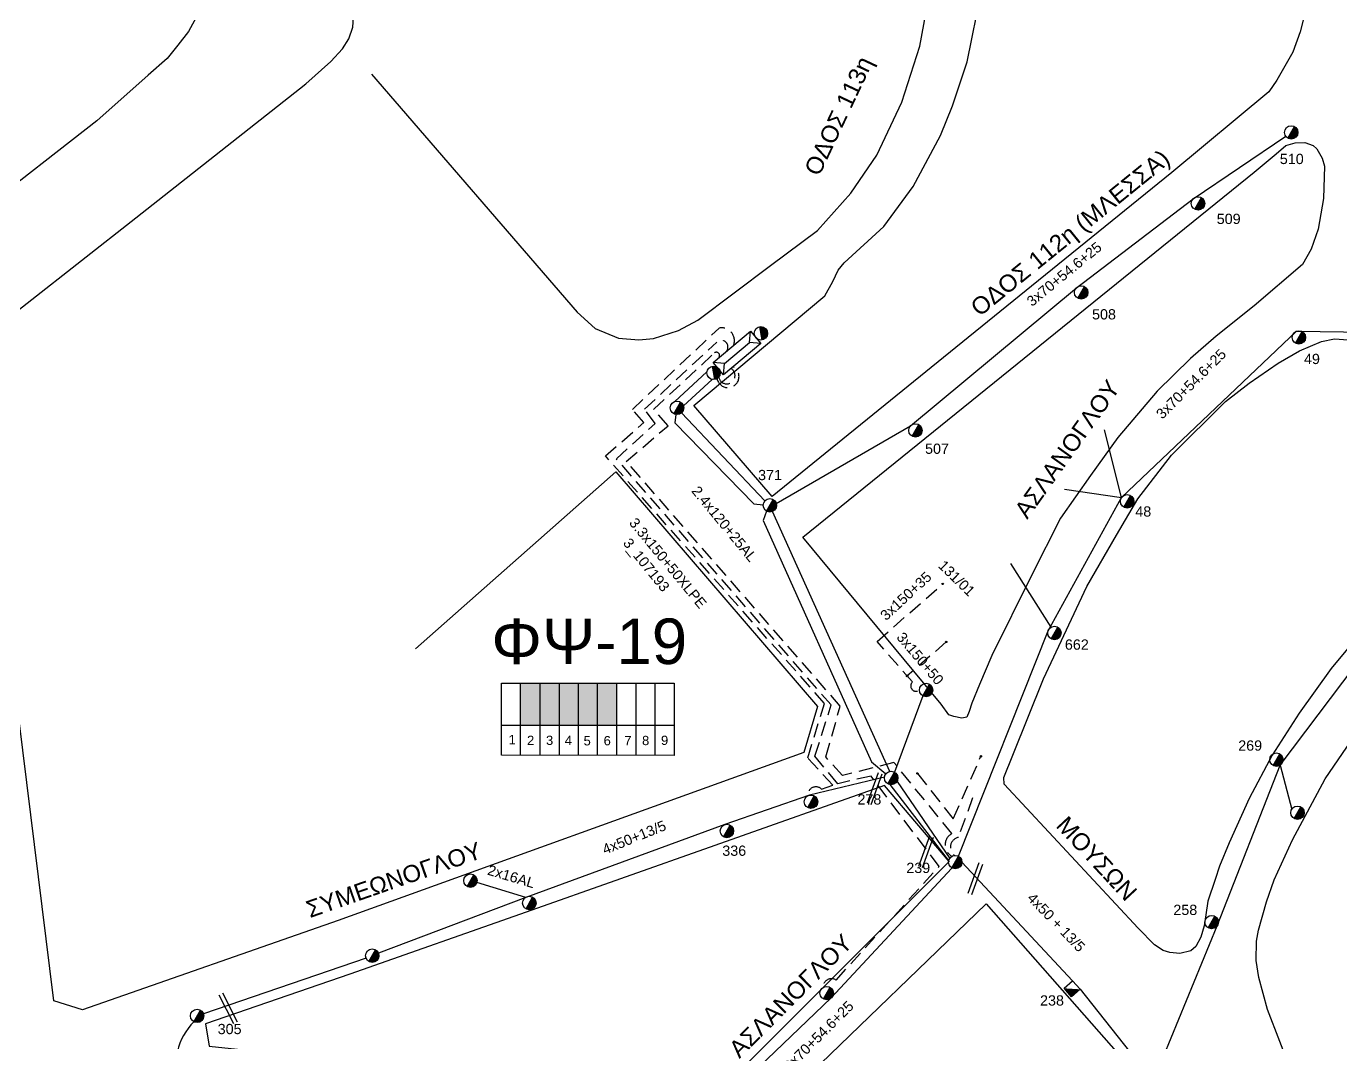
# Model space of a CAD drawing. Header units: millimetres. Extents: x 1421 to 10994, y 848 to 1896.
# Drawn here: x 9232.8 to 9463.7, y 1162.6 to 1341.1 of the extents above; entities that cross this region are included whole.
import ezdxf
from ezdxf.enums import TextEntityAlignment as Align

# ---------------------------------------------------------------- set-up
doc = ezdxf.new("R2010")
doc.units = ezdxf.units.MM
doc.linetypes.add('DASHED', pattern=[19.05, 12.7, -6.35])
for name, color, linetype, lineweight in [('2x16AL', 7, 'Continuous', 30), ('3x150+35', 7, 'DASHED', 30), ('3x150+50 XLPE', 7, 'SYN_LINE', 30), ('3x70+54.6+25 AL', 7, 'SYN_LINE', 30), ('4x120+25 AL', 7, 'SYN_LINE', 30), ('4x50 + 13_5', 7, 'SYN_LINE', 30), ('4x50+16', 7, 'Continuous', 30), ('4x6', 7, 'SYN_LINE', 30), ('Άγνωστα', 7, 'Continuous', 30), ('Καλώδια ΧΤ   3x150AL+50CU', 7, 'DASHED', 30)]:
    doc.layers.add(name, color=color, linetype=linetype, lineweight=lineweight)
for name, color, linetype in [('Pillar OTE', 7, 'Continuous'), ('TEXT ΚΑΛΩΔΙΩΝ', 7, 'Continuous'), ('Επιγραφές - Σχήματα', 7, 'Continuous'), ('ΝΕΚΡΟ', 7, 'DASHED'), ('Στύλος ΦΜ', 7, 'Continuous'), ('Στύλος ΦΜ @ 1', 7, 'Continuous'), ('Συνδέσεις', 7, 'Continuous'), ('Τομή', 7, 'Continuous'), ('Υποσταθμός εναέριος 2 στύλων', 7, 'Continuous'), ('Υποσταθμός πόλεως', 7, 'Continuous'), ('Υπόβαθρο ΔΕΗ', 7, 'Continuous')]:
    doc.layers.add(name, color=color, linetype=linetype)
doc.styles.add('arial', font='arial.ttf', dxfattribs={"height": 3})
doc.styles.get("Standard").update_dxf_attribs({"font": 'arial.ttf', "height": 1.8})
doc.linetypes.add('SYN_LINE', pattern='A,0.5,-0.0001,["/\\/\\/\\/",Standard,S=0.1,R=0,X=0,Y=-0.05],-0.25', length=0.7501)

# ---------------------------------------------------------------- blocks, each defined once
blk = doc.blocks.new('ΥΠΟΣΤΑΘΜΟΣ ΕΝΑΕΡΙΟΣ ΕΠΙ 2 ΣΤΥΛΩΝ')
at = {"layer": 'Υποσταθμός εναέριος 2 στύλων', "linetype": 'Continuous'}
for points in [[(-11.97, -2.11, 0.574793), (-8.45, -0.07, 0.268822), (-9.64, 1.98)], [(9.68, -2.15, 0.574793), (13.19, -0.1, 0.268822), (12.01, 1.95)]]:
    blk.add_hatch(color=256, dxfattribs=at).paths.add_polyline_path(points)
for p, q in [((-11.97, -2.11), (-9.64, 1.98)), ((9.68, -2.15), (12.01, 1.95))]:
    blk.add_line(p, q, dxfattribs=at)
for centre in [(-10.81, -0.07), (10.84, -0.1)]:
    blk.add_circle(centre, 2.36, dxfattribs=at)
at = {"layer": 'Υποσταθμός πόλεως', "linetype": 'Continuous', "ltscale": 40}
blk.add_lwpolyline([(-8.57, 2.82), (8.57, 2.82), (8.57, -2.82), (-8.57, -2.82)], close=True, dxfattribs=at)
for points in [[(-5.75, 0), (-8.57, 2.82)], [(-8.57, -2.82), (-5.75, 0)], [(-5.75, 0), (5.75, 0)], [(5.75, 0), (8.57, 2.82)], [(8.57, -2.82), (5.75, 0)]]:
    blk.add_lwpolyline(points, dxfattribs=at)
at = {"layer": 'Υποσταθμός εναέριος 2 στύλων', "ltscale": 40, "flags": 1}
for tag, p in [('ΜΕΤΑΣΧΗΜΑΤΙΣΜΟΣ', (14.09, 2.51)), ('ΙΣΧΥΣ', (14.07, -0.28)), ('ΑΡΙΘΜΟΣ', (14.19, -3))]:
    blk.add_attdef(tag, p, '', height=1.8, dxfattribs=at)
blk = doc.blocks.new('ΥΠΑΡΧΩΝ ΤΣΙΜΕΝΤΕΝΙΟΣ ΣΤΥΛΟΣ')
at = {"layer": 'Στύλος ΦΜ'}
blk.add_hatch(color=7, dxfattribs=at).paths.add_polyline_path([(-1.29, -2.28, 0.574793), (2.62, 0, 0.268822), (1.3, 2.27)])
at = {"layer": 'Στύλος ΦΜ', "color": 7}
blk.add_line((-1.29, -2.28), (1.3, 2.27), dxfattribs=at)
blk.add_circle((0, 0), 2.62, dxfattribs=at)
at = {"layer": 'Στύλος ΦΜ', "flags": 4}
for tag, p in [('ΑΡΙΘΜΟΣ', (-4.68, 8.05)), ('ΤΥΠΟΣ', (-4.91, 3.03))]:
    blk.add_attdef(tag, p, '', height=4, dxfattribs=at)
blk = doc.blocks.new('TETRAGWNOS STYLOS')
at = {"layer": 'Επιγραφές - Σχήματα', "ltscale": 20}
h = blk.add_hatch(color=256, dxfattribs=at)
h.dxf.hatch_style = 1
h.paths.add_polyline_path([(1780.49, 599.68), (1778.49, 597.68), (1780.49, 597.68)])
blk.add_lwpolyline([(1778.49, 599.68), (1780.49, 599.68), (1780.49, 597.68), (1778.49, 597.68)], close=True, dxfattribs=at)
blk = doc.blocks.new('ΤΟΜΗ')
at = {"layer": 'Τομή', "ltscale": 40}
for p, q in [((11.33, -0.65), (-11.4, -0.65)), ((11.33, -3.42), (-11.4, -3.42))]:
    blk.add_line(p, q, dxfattribs=at)
blk = doc.blocks.new('_ΣΥΝΔΕΣΗ')
at = {"layer": 'Συνδέσεις', "linetype": 'SYN_LINE', "ltscale": 40}
blk.add_hatch(color=256, dxfattribs=at).paths.add_polyline_path([(0.5, -0.01, 1), (-0.5, -0.01, 1)])
at = {"layer": 'Συνδέσεις'}
blk.add_circle((0, -0.01), 0.5, dxfattribs=at)

msp = doc.modelspace()

# ---------------------------------------------------------------- hatches: boundary and pattern name
at = {"layer": 'Καλώδια ΧΤ   3x150AL+50CU', "linetype": 'DASHED', "lineweight": -3, "ltscale": 0.2}
h = msp.add_hatch(color=1, dxfattribs=at)
h.dxf.hatch_style = 1
h.paths.add_polyline_path([(9323.07, 1225.76), (9319.63, 1225.76), (9319.63, 1218.4), (9323.07, 1218.4)])
h = msp.add_hatch(color=173, dxfattribs=at)
h.dxf.hatch_style = 1
h.paths.add_polyline_path([(9323.07, 1218.4), (9326.51, 1218.39), (9326.51, 1225.76), (9323.07, 1225.76)])
h = msp.add_hatch(color=151, dxfattribs=at)
h.dxf.hatch_style = 1
h.paths.add_polyline_path([(9329.81, 1225.76), (9326.51, 1225.76), (9326.51, 1218.39), (9329.81, 1218.39)])
h = msp.add_hatch(color=6, dxfattribs=at)
h.dxf.hatch_style = 1
h.paths.add_polyline_path([(9333.19, 1225.76), (9329.81, 1225.76), (9329.81, 1218.39), (9333.19, 1218.39)])
h = msp.add_hatch(color=85, dxfattribs=at)
h.dxf.hatch_style = 1
h.paths.add_polyline_path([(9333.19, 1218.39), (9336.59, 1218.38), (9336.59, 1225.76), (9333.19, 1225.76)])

# ---------------------------------------------------------------- linework, layer by layer
at = {"layer": '2x16AL', "color": 151, "lineweight": -3, "ltscale": 15}
msp.add_lwpolyline([(9320.55, 1188.15), (9311.98, 1190.75)], dxfattribs=at)
at = {"layer": '3x150+35', "color": 6, "linetype": 'DASHED', "lineweight": -3, "ltscale": 0.2}
msp.add_lwpolyline([(9382.28, 1233.09), (9393.79, 1243.2)], dxfattribs=at)
at = {"layer": '3x150+50 XLPE', "color": 151, "linetype": 'DASHED', "lineweight": -3, "ltscale": 0.2}
msp.add_lwpolyline([(9370.14, 1206.01, -0.712222), (9372.49, 1207.17), (9374.48, 1207.88), (9370.08, 1212.65), (9373.03, 1222.23), (9334.55, 1265.68), (9341.32, 1271.54), (9339.29, 1273.86), (9354.54, 1288.15, -0.581493), (9357.08, 1285.11, -35.815589)], format="xyb", dxfattribs=at)
at = {"layer": '3x150+50 XLPE', "color": 1, "linetype": 'DASHED', "lineweight": -3, "ltscale": 0.2}
msp.add_lwpolyline([(9372.79, 1172.34, -0.60571), (9375.08, 1173.63), (9393.16, 1193.6), (9381.21, 1209.46), (9375.35, 1208.1), (9371.36, 1212.96), (9374.2, 1221.95), (9336.48, 1265.2), (9343.3, 1271.4), (9341.42, 1273.89), (9354.12, 1285.68, -1.051989), (9355.62, 1283.89, -2.330291)], format="xyb", dxfattribs=at)
at = {"layer": '3x150+50 XLPE', "color": 173, "linetype": 'DASHED', "lineweight": -3, "ltscale": 0.2}
msp.add_lwpolyline([(9395.42, 1195.37, -0.600299), (9395.4, 1199.36), (9385.22, 1211.84), (9376.17, 1209.53), (9373.24, 1212.83), (9375.8, 1221.74), (9338.22, 1264.72), (9345.57, 1270.98), (9343.04, 1273.87), (9353.69, 1283.77, -0.956997), (9354.43, 1282.89, -2.328649)], format="xyb", dxfattribs=at)
at = {"layer": '3x150+50 XLPE', "color": 6, "linetype": 'DASHED', "lineweight": -3, "ltscale": 0.2}
msp.add_lwpolyline([(9389.7, 1224.53, -0.939591), (9388.47, 1225.99), (9382.28, 1233.09)], format="xyb", dxfattribs=at)
msp.add_lwpolyline([(9394.42, 1233.03), (9387.55, 1227.04)], dxfattribs=at)
at = {"layer": '3x150+50 XLPE', "color": 206, "linetype": 'DASHED', "lineweight": -3, "ltscale": 0.2}
msp.add_lwpolyline([(9399.05, 1205.61), (9396.54, 1198.68, 0.655491), (9395.89, 1195.51, 1.324258)], format="xyb", dxfattribs=at)
at = {"layer": '3x150+50 XLPE', "color": 151, "linetype": 'DASHED', "lineweight": -3, "ltscale": 0.2}
msp.add_arc((9356.08, 1279.62), 1.94, 190.3676, 62.6632, dxfattribs=at)
at = {"layer": '3x150+50 XLPE', "color": 27, "linetype": 'DASHED', "lineweight": -3, "ltscale": 0.2}
msp.add_arc((9355.87, 1279.79), 1.45, 191.3732, 59.3434, dxfattribs=at)
at = {"layer": '3x70+54.6+25 AL', "color": 6, "linetype": 'SYN_LINE', "lineweight": -3, "ltscale": 15}
msp.add_lwpolyline([(9364.57, 1257.33), (9388.13, 1270.95), (9417.27, 1295.22), (9437.75, 1310.82), (9454.03, 1321.85)], dxfattribs=at)
at = {"layer": '3x70+54.6+25 AL', "color": 173, "lineweight": -3, "ltscale": 15}
msp.add_lwpolyline([(9431.23, 1156.94), (9442.01, 1183.17), (9453.07, 1211.36), (9468.55, 1231.94), (9480.99, 1245.6), (9503.01, 1267.61), (9530.78, 1294.47)], dxfattribs=at)
at = {"layer": '3x70+54.6+25 AL', "color": 27, "lineweight": -3, "ltscale": 15}
msp.add_lwpolyline([(9396.58, 1195.36), (9412.31, 1234.98), (9425.22, 1258.38), (9455.9, 1287.58), (9476.59, 1287.32)], dxfattribs=at)
at = {"layer": '3x70+54.6+25 AL', "color": 206, "lineweight": -3, "ltscale": 9}
msp.add_lwpolyline([(9453.07, 1211.36), (9455.08, 1203.6)], dxfattribs=at)
at = {"layer": '3x70+54.6+25 AL', "color": 1, "lineweight": -3, "ltscale": 10}
msp.add_lwpolyline([(9347.5, 1144.93), (9374.22, 1170.48), (9395.42, 1193.31)], dxfattribs=at)
at = {"layer": '4x120+25 AL', "color": 27, "linetype": 'SYN_LINE', "lineweight": -3, "ltscale": 9}
msp.add_lwpolyline([(9352.39, 1280.43), (9346.75, 1275.24)], dxfattribs=at)
at = {"layer": '4x120+25 AL', "color": 6, "linetype": 'SYN_LINE', "lineweight": -3, "ltscale": 8}
msp.add_lwpolyline([(9348.25, 1274.51), (9353.31, 1279.12)], dxfattribs=at)
at = {"layer": '4x120+25 AL', "color": 27, "linetype": 'SYN_LINE', "lineweight": -3, "ltscale": 15}
for points in [[(9346.93, 1272.97), (9346.77, 1271.49), (9360.61, 1257.3), (9362.26, 1257.12)], [(9362.85, 1255.98), (9362.24, 1254.34), (9381.29, 1211.94), (9383.83, 1209.86)], [(9384.52, 1207.96), (9394.91, 1194.43)]]:
    msp.add_lwpolyline(points, dxfattribs=at)
at = {"layer": '4x120+25 AL', "color": 6, "linetype": 'SYN_LINE', "lineweight": -3, "ltscale": 15}
for points in [[(9362.57, 1257.8), (9347.94, 1273.27)], [(9384.52, 1210.27), (9363.92, 1255.93)], [(9390.3, 1223.54), (9385.33, 1210.14)], [(9385.77, 1208.53), (9395.02, 1194.99)]]:
    msp.add_lwpolyline(points, dxfattribs=at)
at = {"layer": '4x50 + 13_5', "color": 151, "linetype": 'Continuous', "lineweight": -3, "ltscale": 15}
for points in [[(9383.57, 1209.24), (9370.4, 1206.1), (9355.51, 1200.93), (9320.55, 1188.15), (9294.71, 1178.33)], [(9292.51, 1177.5), (9263.97, 1167.71)]]:
    msp.add_lwpolyline(points, dxfattribs=at)
at = {"layer": '4x50 + 13_5', "color": 173, "linetype": 'Continuous', "lineweight": -3, "ltscale": 0.2}
msp.add_lwpolyline([(9397.18, 1194.36), (9416.6, 1173.5), (9417.92, 1172), (9429.91, 1156.84)], dxfattribs=at)
at = {"layer": '4x50+16', "color": 151, "linetype": 'Continuous', "lineweight": -3, "ltscale": 15}
msp.add_lwpolyline([(9262.27, 1166.3, 0.279235), (9259.6, 1155.21, 1.910652)], format="xyb", dxfattribs=at)
at = {"layer": '4x6', "color": 27, "lineweight": -3, "ltscale": 10}
msp.add_lwpolyline([(9415.2, 1259.82), (9425.22, 1258.38), (9422.19, 1270.27)], dxfattribs=at)
at = {"layer": '4x6', "color": 27, "lineweight": -3, "ltscale": 15}
msp.add_lwpolyline([(9405.71, 1246.79), (9412.79, 1235.59)], dxfattribs=at)
at = {"layer": 'Pillar OTE', "lineweight": -3, "ltscale": 40}
for points in [[(9316.3, 1213.12), (9316.3, 1225.76), (9346.63, 1225.76), (9346.63, 1213.09), (9316.3, 1213.12)], [(9319.63, 1213.12), (9319.63, 1225.76)], [(9323.07, 1213.11), (9323.07, 1225.76)], [(9326.51, 1213.11), (9326.51, 1225.76)], [(9329.81, 1213.11), (9329.81, 1225.76)], [(9333.19, 1213.1), (9333.19, 1225.76)], [(9336.59, 1213.1), (9336.59, 1225.76)], [(9339.93, 1213.1), (9339.93, 1225.76)], [(9343.31, 1213.09), (9343.31, 1225.76)], [(9316.3, 1218.4), (9346.63, 1218.37)]]:
    msp.add_lwpolyline(points, dxfattribs=at)
at = {"layer": 'ΝΕΚΡΟ', "lineweight": -3, "ltscale": 0.2}
msp.add_lwpolyline([(9389.35, 1209.93), (9395.65, 1201.96), (9400.5, 1212.93)], dxfattribs=at)
at = {"layer": 'Υπόβαθρο ΔΕΗ', "lineweight": -3, "ltscale": 0.1}
for points in [[(9232.06, 1505.52), (9233.54, 1502.75), (9235.1, 1498.54), (9236.57, 1492.09), (9240.15, 1476.28), (9254.02, 1416.66), (9260.86, 1386.21), (9266.13, 1362.59), (9266.54, 1357.93), (9266.37, 1355.56), (9266.12, 1353.47), (9265.19, 1348.47), (9263.37, 1344), (9261.35, 1340.22), (9259.48, 1337.85), (9257.61, 1335.49), (9254.24, 1332.58), (9245.22, 1324.55), (9204.07, 1292.44)], [(9293.49, 1332.73), (9329.6, 1290.91), (9332.74, 1288.07), (9336.84, 1286.39), (9340.4, 1286.08), (9343.01, 1286.3), (9347.37, 1287.71), (9350.76, 1289.52), (9363.55, 1299.13), (9371.78, 1305.27), (9377.67, 1311.85), (9382.22, 1318.53), (9386.59, 1327.81), (9389.79, 1337.64), (9392.12, 1350.44)], [(9457.91, 1345.51), (9456.59, 1340.18), (9455.26, 1336.59), (9452.49, 1331.69), (9451.09, 1329.66), (9434.04, 1315.49), (9410.62, 1296.51), (9393.91, 1282.95), (9363.82, 1258.57), (9350.09, 1274.54), (9373.09, 1293.81), (9374.48, 1296.32), (9375.43, 1298.31), (9376.51, 1299.61), (9383.44, 1305.96), (9388.62, 1313.02), (9393.38, 1321.94), (9395.53, 1327.15), (9398.07, 1334.9), (9400.6, 1347.39)], [(9301.22, 1231.83), (9336.39, 1262.88), (9371.8, 1221.67), (9369.42, 1213.6), (9287.63, 1184.1), (9242.72, 1168.41), (9237.7, 1169.98), (9223.39, 1285), (9252.06, 1307.5), (9281.93, 1331.03), (9286.34, 1334.95), (9288.36, 1337.17), (9289.47, 1338.97), (9290.18, 1341.01), (9290.33, 1342.81)], [(9469.59, 1237.45), (9461.99, 1228.37), (9456.39, 1220.53), (9451.64, 1213.12), (9447.63, 1205.5), (9444.11, 1197.73), (9442.4, 1193.65), (9441.62, 1191.29), (9440.38, 1187.49), (9440.02, 1185.1), (9439.73, 1183.16), (9439.11, 1181.15), (9438.25, 1179.53), (9437.37, 1178.79), (9435.45, 1178.27), (9433.7, 1178.44), (9432.52, 1178.84), (9430.97, 1179.84), (9428.12, 1182.76), (9404.6, 1208.02), (9404.54, 1209.2), (9406.12, 1213.1), (9411.5, 1226.51), (9419.12, 1242.75), (9424.34, 1251.74), (9428.06, 1258.13), (9434, 1265.79), (9443.45, 1275.23), (9447.64, 1278.46), (9452.7, 1281.96), (9456.46, 1284.12), (9460.34, 1285.76), (9462.58, 1286.25), (9484.07, 1284.68)], [(9455.19, 1157.22), (9450.81, 1168.47), (9449.31, 1174.06), (9448.84, 1177.05), (9448.89, 1180.44), (9449.23, 1182.38), (9450.63, 1187.34), (9452.01, 1191.23), (9455.2, 1198.28), (9460.96, 1208.99), (9466.27, 1216.77)]]:
    msp.add_lwpolyline(points, dxfattribs=at)
for points in [[(9369.2, 1251.39), (9448.47, 1315.5), (9452.34, 1318.75), (9454.03, 1320.21), (9455.72, 1320.69), (9457.38, 1320.75), (9458.85, 1320.22), (9459.5, 1319.61), (9460.43, 1317.96), (9460.86, 1316.55), (9460.69, 1310.92), (9459.72, 1305.51), (9458.53, 1302.02), (9456.98, 1299.31), (9448.49, 1292.02), (9441.8, 1286.71), (9437.31, 1282.81), (9431.47, 1277.06), (9424.53, 1268.93), (9419.77, 1262.23), (9414.47, 1254.78), (9409.41, 1244.66), (9402.4, 1230.61), (9400.27, 1225.53), (9398.9, 1222.26), (9398.43, 1220.78), (9398.03, 1219.83), (9397.14, 1219.63), (9395.72, 1219.89), (9394.87, 1220.22), (9393.51, 1222.1)], [(9264.33, 1165.95), (9264.96, 1162), (9312.72, 1157.01), (9353.69, 1153.26), (9394.91, 1194.43), (9383.58, 1207.8), (9353.76, 1197.27), (9320.61, 1185.54), (9289.65, 1174.68)], [(9401.4, 1186.99), (9434.56, 1149.36), (9429.57, 1144.71), (9369.44, 1151.06), (9368.92, 1155.64)]]:
    msp.add_lwpolyline(points, close=True, dxfattribs=at)

# ---------------------------------------------------------------- block references
at = {"layer": 'Στύλος ΦΜ', "color": 206, "linetype": 'Continuous', "lineweight": -3, "ltscale": 0.2, "rotation": 311.3852084864075}
msp.add_blockref('TETRAGWNOS STYLOS', (7790.88, 2111.41), dxfattribs=at)
at = {"layer": 'Στύλος ΦΜ @ 1', "color": 1, "lineweight": -3, "ltscale": 40}
ref = msp.add_blockref('ΥΠΑΡΧΩΝ ΤΣΙΜΕΝΤΕΝΙΟΣ ΣΤΥΛΟΣ', (9455, 1322.51), dxfattribs=dict(at, xscale=0.4499999999998181, yscale=0.4499999999998181, zscale=0.4499999999998181))
ref.add_attrib('ΑΡΙΘΜΟΣ', '510', (9453, 1316.95), dxfattribs={"layer": 'Στύλος ΦΜ', "height": 1.8, "flags": 4})
ref = msp.add_blockref('ΥΠΑΡΧΩΝ ΤΣΙΜΕΝΤΕΝΙΟΣ ΣΤΥΛΟΣ', (9438.63, 1310.04), dxfattribs=dict(at, xscale=0.4499999999998181, yscale=0.4499999999998181, zscale=0.4499999999998181))
ref.add_attrib('ΑΡΙΘΜΟΣ', '509', (9441.92, 1306.42), dxfattribs={"layer": 'Στύλος ΦΜ', "height": 1.8, "flags": 4})
ref = msp.add_blockref('ΥΠΑΡΧΩΝ ΤΣΙΜΕΝΤΕΝΙΟΣ ΣΤΥΛΟΣ', (9418.11, 1294.4), dxfattribs=dict(at, xscale=0.4499999999998181, yscale=0.4499999999998181, zscale=0.4499999999998181))
ref.add_attrib('ΑΡΙΘΜΟΣ', '508', (9420.02, 1289.66), dxfattribs={"layer": 'Στύλος ΦΜ', "height": 1.8, "flags": 4})
ref = msp.add_blockref('ΥΠΑΡΧΩΝ ΤΣΙΜΕΝΤΕΝΙΟΣ ΣΤΥΛΟΣ', (9456.35, 1286.49), dxfattribs=dict(at, xscale=0.4499999999998181, yscale=0.4499999999998181, zscale=0.4499999999998181))
ref.add_attrib('ΑΡΙΘΜΟΣ', '49', (9457.24, 1281.82), dxfattribs={"layer": 'Στύλος ΦΜ', "height": 1.8, "flags": 4})
at = {"layer": 'Στύλος ΦΜ @ 1', "color": 1, "lineweight": -3, "ltscale": 40, "xscale": 0.4499999999998181, "yscale": 0.4499999999998181, "zscale": 0.4499999999998181}
for p in [(9347.13, 1274.13), (9390.88, 1224.57), (9370.66, 1204.95), (9456.1, 1203.02), (9310.85, 1191.09), (9321.19, 1187.16), (9293.61, 1177.91), (9373.42, 1171.34)]:
    msp.add_blockref('ΥΠΑΡΧΩΝ ΤΣΙΜΕΝΤΕΝΙΟΣ ΣΤΥΛΟΣ', p, dxfattribs=at)
at = {"layer": 'Στύλος ΦΜ @ 1', "color": 1, "lineweight": -3, "ltscale": 40}
ref = msp.add_blockref('ΥΠΑΡΧΩΝ ΤΣΙΜΕΝΤΕΝΙΟΣ ΣΤΥΛΟΣ', (9389.01, 1270.17), dxfattribs=dict(at, xscale=0.4499999999998181, yscale=0.4499999999998181, zscale=0.4499999999998181))
ref.add_attrib('ΑΡΙΘΜΟΣ', '507', (9390.69, 1266.05), dxfattribs={"layer": 'Στύλος ΦΜ', "height": 1.8, "flags": 4})
ref = msp.add_blockref('ΥΠΑΡΧΩΝ ΤΣΙΜΕΝΤΕΝΙΟΣ ΣΤΥΛΟΣ', (9363.44, 1257), dxfattribs=dict(at, xscale=0.4499999999998181, yscale=0.4499999999998181, zscale=0.4499999999998181))
ref.add_attrib('ΑΡΙΘΜΟΣ', '371', (9361.37, 1261.43), dxfattribs={"layer": 'Στύλος ΦΜ', "height": 1.8, "flags": 4})
ref = msp.add_blockref('ΥΠΑΡΧΩΝ ΤΣΙΜΕΝΤΕΝΙΟΣ ΣΤΥΛΟΣ', (9426.19, 1257.71), dxfattribs=dict(at, xscale=0.4499999999998181, yscale=0.4499999999998181, zscale=0.4499999999998181))
ref.add_attrib('ΑΡΙΘΜΟΣ', '48', (9427.62, 1255.03), dxfattribs={"layer": 'Στύλος ΦΜ', "height": 1.8, "flags": 4})
ref = msp.add_blockref('ΥΠΑΡΧΩΝ ΤΣΙΜΕΝΤΕΝΙΟΣ ΣΤΥΛΟΣ', (9413.42, 1234.59), dxfattribs=dict(at, xscale=0.4499999999998181, yscale=0.4499999999998181, zscale=0.4499999999998181))
ref.add_attrib('ΑΡΙΘΜΟΣ', '662', (9415.25, 1231.65), dxfattribs={"layer": 'Στύλος ΦΜ', "height": 1.8, "flags": 4})
ref = msp.add_blockref('ΥΠΑΡΧΩΝ ΤΣΙΜΕΝΤΕΝΙΟΣ ΣΤΥΛΟΣ', (9452.4, 1212.33), dxfattribs=dict(at, xscale=0.4499999999998181, yscale=0.4499999999998181, zscale=0.4499999999998181))
ref.add_attrib('ΑΡΙΘΜΟΣ', '269', (9445.69, 1213.92), dxfattribs={"layer": 'Στύλος ΦΜ', "height": 1.8, "flags": 4})
ref = msp.add_blockref('ΥΠΑΡΧΩΝ ΤΣΙΜΕΝΤΕΝΙΟΣ ΣΤΥΛΟΣ', (9384.74, 1209.12), dxfattribs=dict(at, xscale=0.4499999999998181, yscale=0.4499999999998181, zscale=0.4499999999998181))
ref.add_attrib('ΑΡΙΘΜΟΣ', '278', (9378.82, 1204.46), dxfattribs={"layer": 'Στύλος ΦΜ', "height": 1.8, "flags": 4})
ref = msp.add_blockref('ΥΠΑΡΧΩΝ ΤΣΙΜΕΝΤΕΝΙΟΣ ΣΤΥΛΟΣ', (9355.89, 1199.81), dxfattribs=dict(at, xscale=0.4499999999998181, yscale=0.4499999999998181, zscale=0.4499999999998181))
ref.add_attrib('ΑΡΙΘΜΟΣ', '336', (9355.08, 1195.45), dxfattribs={"layer": 'Στύλος ΦΜ', "height": 1.8, "flags": 4})
ref = msp.add_blockref('ΥΠΑΡΧΩΝ ΤΣΙΜΕΝΤΕΝΙΟΣ ΣΤΥΛΟΣ', (9396, 1194.34), dxfattribs=dict(at, xscale=0.4499999999998181, yscale=0.4499999999998181, zscale=0.4499999999998181))
ref.add_attrib('ΑΡΙΘΜΟΣ', '239', (9387.4, 1192.43), dxfattribs={"layer": 'Στύλος ΦΜ', "height": 1.8, "flags": 4})
ref = msp.add_blockref('ΥΠΑΡΧΩΝ ΤΣΙΜΕΝΤΕΝΙΟΣ ΣΤΥΛΟΣ', (9441.02, 1183.81), dxfattribs=dict(at, xscale=0.4499999999998181, yscale=0.4499999999998181, zscale=0.4499999999998181))
ref.add_attrib('ΑΡΙΘΜΟΣ', '258', (9434.3, 1185.06), dxfattribs={"layer": 'Στύλος ΦΜ', "height": 1.8, "flags": 4})
ref = msp.add_blockref('ΥΠΑΡΧΩΝ ΤΣΙΜΕΝΤΕΝΙΟΣ ΣΤΥΛΟΣ', (9262.85, 1167.33), dxfattribs=dict(at, xscale=0.4499999999998181, yscale=0.4499999999998181, zscale=0.4499999999998181))
ref.add_attrib('ΑΡΙΘΜΟΣ', '305', (9266.46, 1164.13), dxfattribs={"layer": 'Στύλος ΦΜ', "height": 1.8, "flags": 4})
at = {"layer": 'Συνδέσεις', "lineweight": -3, "xscale": 0.25, "yscale": 0.25, "zscale": 0.25}
for p in [(9393.79, 1243.21), (9394.42, 1233.03), (9387.55, 1227.04), (9400.5, 1212.93), (9389.35, 1209.93)]:
    msp.add_blockref('_ΣΥΝΔΕΣΗ', p, dxfattribs=at)
at = {"layer": 'Τομή', "lineweight": -3, "xscale": 0.2499999999999998, "yscale": 0.2499999999999998, "zscale": 0.2499999999999998}
for p, rotation in [((9381.34, 1207.4), 69.77134410171824), ((9390.36, 1196.32), 69.77134410171824), ((9399.02, 1191.59), 69.77134410171824), ((9267.81, 1168.46), 116.7916285007727)]:
    msp.add_blockref('ΤΟΜΗ', p, dxfattribs=dict(at, rotation=rotation))
at = {"layer": 'Υποσταθμός εναέριος 2 στύλων', "lineweight": -3, "xscale": 0.4999999999998326, "yscale": 0.4999999999998326, "zscale": 0.4999999999998326, "rotation": 39.95121108993509}
msp.add_blockref('ΥΠΟΣΤΑΘΜΟΣ ΕΝΑΕΡΙΟΣ ΕΠΙ 2 ΣΤΥΛΩΝ', (9357.67, 1283.77), dxfattribs=at)

# ---------------------------------------------------------------- texts
at = {"lineweight": -3, "ltscale": 30, "char_height": 1.63, "width": 11.2573, "attachment_point": 1}
for s, insert in [('1', (9317.55, 1216.68)), ('2', (9320.79, 1216.55)), ('3', (9324.12, 1216.55)), ('4', (9327.42, 1216.55)), ('9', (9344.32, 1216.55)), ('5', (9330.72, 1216.47)), ('6', (9334.24, 1216.49)), ('7', (9337.87, 1216.49)), ('8', (9340.99, 1216.52))]:
    msp.add_mtext(s, dxfattribs=dict(at, insert=insert))
at = {"layer": 'TEXT ΚΑΛΩΔΙΩΝ', "lineweight": -3, "ltscale": 15, "style": 'arial'}
for s, rotation, p in [('3x70+54.6+25', 39.3641, (9415.12, 1297.63)), ('3x70+54.6+25', 44.9308, (9437.41, 1278.35)), ('2.4x120+25AL', 309.4519, (9355.44, 1253.76)), ('3.3x150+50XLPE', 309.4519, (9345.54, 1246.87)), ('3x150+35', 42.7863, (9387.32, 1241.09)), ('3x150+50', 310.2169, (9389.84, 1230.11)), ('4x50+13/5', 22.0536, (9339.6, 1198.69)), ('2x16AL', 343.3276, (9318.04, 1191.82)), ('4x50 + 13/5', 314.0537, (9413.74, 1183.77)), ('3x70+54.6+25', 44.9308, (9372, 1163.83))]:
    msp.add_text(s, height=1.8, rotation=rotation, dxfattribs=at).set_placement(p, align=Align.MIDDLE_CENTER)
at = {"layer": 'Άγνωστα', "lineweight": -3, "ltscale": 0.2, "char_height": 1.8, "width": 18.6352, "attachment_point": 1, "style": 'arial'}
for s, insert, rotation in [('3_107193', (9338.94, 1251.47), 309), ('131/01', (9394.13, 1247.54), 315.7078)]:
    msp.add_mtext(s, dxfattribs=dict(at, insert=insert, rotation=rotation))
at = {"layer": 'Άγνωστα', "lineweight": -3, "ltscale": 0.2, "insert": (9410.89, 1170.95), "char_height": 1.8, "width": 18.6352, "attachment_point": 1, "style": 'arial'}
msp.add_mtext('238', dxfattribs=at)
at = {"layer": 'Υπόβαθρο ΔΕΗ', "lineweight": -3, "ltscale": 0.1, "style": 'arial'}
for s, rotation, p in [('ΟΔΟΣ 113η', 64.775, (9375.5, 1325.42)), ('ΟΔΟΣ 112η (ΜΛΕΣΣΑ)', 39.024, (9416.17, 1304.87)), ('ΑΣΛΑΝΟΓΛΟΥ', 54.5935, (9415.65, 1266.9)), ('ΜΟΥΣΩΝ', 312.9402, (9420.85, 1194.97)), ('ΣΥΜΕΩΝΟΓΛΟΥ', 19.2484, (9297.39, 1191.24)), ('ΑΣΛΑΝΟΓΛΟΥ', 44.9681, (9367.08, 1170.87))]:
    msp.add_text(s, height=3, rotation=rotation, dxfattribs=at).set_placement(p, align=Align.MIDDLE_CENTER)
at = {"layer": 'Υπόβαθρο ΔΕΗ', "lineweight": -3, "insert": (9314.51, 1237.13), "char_height": 8, "width": 84.6573, "attachment_point": 1}
msp.add_mtext('ΦΨ-19', dxfattribs=at)

doc.saveas('drawing.dxf')
